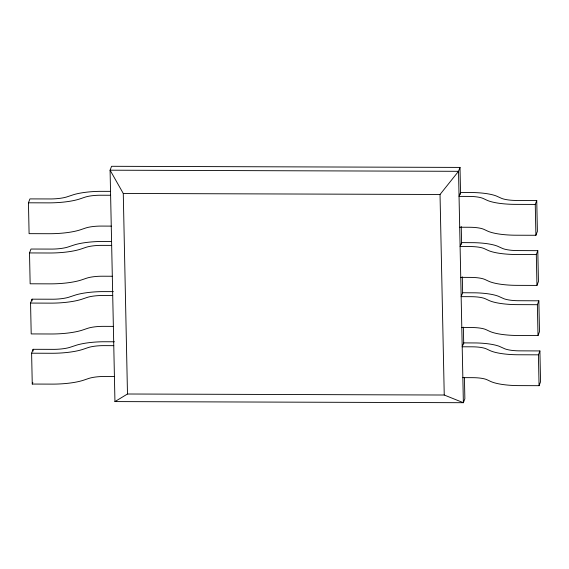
<?xml version="1.0" encoding="UTF-8"?>
<svg xmlns="http://www.w3.org/2000/svg" width="569" height="569" viewBox="0 0 569 569"><rect width="100%" height="100%" fill="white"/><g stroke="black" fill="none" stroke-linecap="round" stroke-linejoin="round"><path stroke-width="0.85" d="M111.261 226.113L101.367 226.078A17.945 4.381 -1.2 0 0 85.428 228.098L80.762 229.684A35.883 8.763 -1.2 0 1 48.891 233.717L29.097 233.653L28.45 202.799L29.937 198.901L51.416 198.951A19.958 4.872 -1.2 0 0 66.388 197.059L73.956 194.562A33.87 8.265 -1.2 0 1 99.355 191.348L110.4 191.355M112.313 276.25L102.413 276.214A17.945 4.381 -1.2 0 0 86.481 278.234L81.815 279.82A35.883 8.763 -1.2 0 1 49.944 283.853L30.15 283.789L29.503 252.935L30.989 249.037L52.469 249.087A19.958 4.872 -1.2 0 0 67.434 247.195L75.008 244.698A33.87 8.265 -1.2 0 1 100.407 241.484L111.453 241.491M113.366 326.386L103.466 326.35A17.945 4.381 -1.2 0 0 87.534 328.37L82.868 329.949A35.883 8.763 -1.2 0 1 50.997 333.989L31.203 333.925L30.555 303.071L32.042 299.173L53.522 299.223A19.958 4.872 -1.2 0 0 68.486 297.324L76.061 294.834A33.87 8.265 -1.2 0 1 101.46 291.62L113.352 291.627M114.419 376.514L104.518 376.486A17.945 4.381 -1.2 0 0 88.586 378.499L83.92 380.085A35.883 8.763 -1.2 0 1 52.049 384.118L32.255 384.054L31.608 353.207L33.094 349.309L54.574 349.359A19.958 4.872 -1.2 0 0 69.539 347.46L77.114 344.97A33.87 8.265 -1.2 0 1 102.512 341.756L114.405 341.763M32.255 384.054L32.846 382.496M114.945 401.586L127.484 394.004L123.274 193.467L110.087 170.195L458.522 171.312L463.372 402.703L114.945 401.586L110.087 170.195L111.574 166.297L460.008 167.414L458.522 171.312L440.029 194.484L444.24 395.021L463.372 402.703L464.866 398.805L464.418 377.574M462.64 292.751L461.153 296.648L471.047 296.684A17.945 4.381 -1.2 0 1 485.407 298.796L488.856 300.404A35.883 8.763 -1.2 0 0 517.562 304.635L537.364 304.7L538.85 300.802L517.385 300.709A19.958 4.872 -1.2 0 1 503.899 298.725L498.252 296.186A33.87 8.265 -1.2 0 0 475.364 292.822L462.64 292.751L462.305 276.861M535.258 204.427L536.745 200.53L515.286 200.444A19.958 4.872 -1.2 0 1 501.801 198.453L496.147 195.921A33.87 8.265 -1.2 0 0 473.266 192.55L460.534 192.486L459.048 196.383L468.941 196.412A17.945 4.381 -1.2 0 1 483.301 198.524L486.751 200.139A35.883 8.763 -1.2 0 0 515.464 204.363L535.258 204.427L535.906 235.282L516.111 235.217A35.883 8.763 -1.2 0 1 487.398 230.993L483.949 229.378A17.945 4.381 -1.2 0 0 469.589 227.266L459.695 227.23M535.906 235.282L537.392 231.384L536.745 200.53M536.311 254.563L537.797 250.666L516.332 250.573A19.958 4.872 -1.2 0 1 502.847 248.589L497.199 246.057A33.87 8.265 -1.2 0 0 474.311 242.686L461.587 242.614L460.101 246.512L469.994 246.548A17.945 4.381 -1.2 0 1 484.354 248.66L487.804 250.275A35.883 8.763 -1.2 0 0 516.51 254.499L536.311 254.563L536.958 285.418L517.157 285.353A35.883 8.763 -1.2 0 1 488.451 281.122L485.001 279.514A17.945 4.381 -1.2 0 0 470.641 277.402L460.748 277.366M536.958 285.418L538.445 281.52L537.797 250.666M461.8 327.502L471.694 327.531A17.945 4.381 -1.2 0 1 486.054 329.65L489.504 331.258A35.883 8.763 -1.2 0 0 518.21 335.49L538.011 335.554L539.497 331.656L538.85 300.802M538.416 354.836L539.903 350.938L518.437 350.845A19.958 4.872 -1.2 0 1 504.952 348.861L499.305 346.322A33.87 8.265 -1.2 0 0 476.417 342.958L463.692 342.887L462.199 346.784L472.099 346.813A17.945 4.381 -1.2 0 1 486.459 348.932L489.902 350.54A35.883 8.763 -1.2 0 0 518.615 354.772L538.416 354.836L539.063 385.682L519.262 385.618A35.883 8.763 -1.2 0 1 490.549 381.394L487.107 379.779A17.945 4.381 -1.2 0 0 472.747 377.667L462.846 377.638M539.063 385.682L540.55 381.785L539.903 350.938M123.274 193.467L440.029 194.484M110.614 195.259L100.713 195.231A17.945 4.381 -1.2 0 0 84.781 197.244L80.115 198.83A35.883 8.763 -1.2 0 1 48.244 202.863L28.45 202.799M111.666 245.395L101.766 245.367A17.945 4.381 -1.2 0 0 85.834 247.38L81.168 248.966A35.883 8.763 -1.2 0 1 49.297 252.999L29.503 252.935M112.719 295.531L102.818 295.496A17.945 4.381 -1.2 0 0 86.886 297.516L82.221 299.102A35.883 8.763 -1.2 0 1 50.349 303.135L30.555 303.071M113.772 345.668L103.871 345.632A17.945 4.381 -1.2 0 0 87.939 347.652L83.273 349.238A35.883 8.763 -1.2 0 1 51.402 353.271L31.608 353.207M127.484 394.004L444.24 395.021M537.364 304.7L538.011 335.554M460.008 167.414L460.57 194.249M461.246 226.554L461.623 244.208M463.358 327.147L463.714 343.953M32.042 299.173L32.077 300.937M33.094 349.309L33.13 351.073"/></g></svg>
